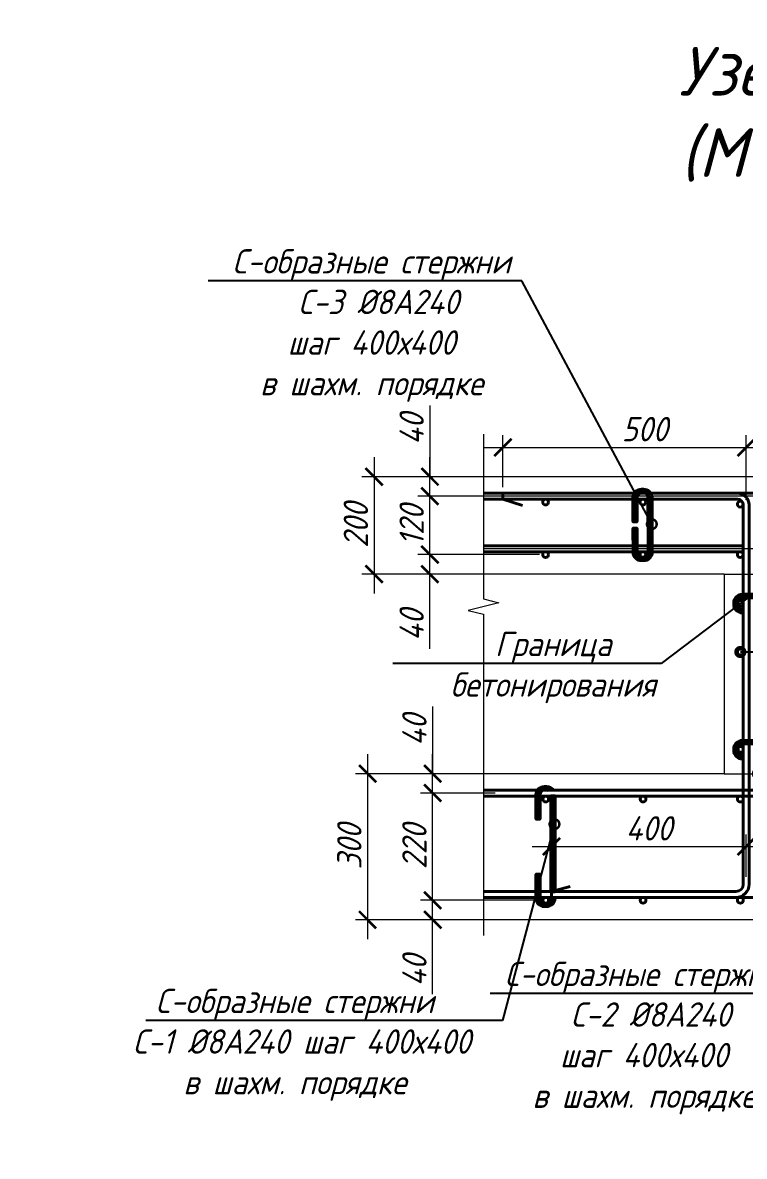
# Model space of a CAD drawing. Header units: millimetres. Extents: x 504091 to 2165846, y 135022 to 442887.
# Drawn here: x 1035798 to 1037281, y 180589 to 182917 of the extents above; entities that cross this region are included whole.
import ezdxf
from ezdxf import colors
from ezdxf.entities.mleader import LeaderData, LeaderLine
from ezdxf.math import Vec2, Vec3

# ---------------------------------------------------------------- set-up
doc = ezdxf.new("R2010")
doc.units = ezdxf.units.MM
doc.layers.get('Defpoints').update_dxf_attribs({"color": 255})
doc.layers.add('!Defpoints', color=255, linetype='Continuous', lineweight=5, plot=False)
for name, color, linetype, lineweight in [('+АР_Вспомогательная', 7, 'Continuous', 9), ('Арматура 12', 26, 'Continuous', 50), ('КР_Арматура 12', 174, 'Continuous', 40), ('Монолит тонкий', 204, 'Continuous', 9), ('Размер', 7, 'Continuous', 13), ('Размеры КР', 164, 'Continuous', 9)]:
    doc.layers.add(name, color=color, linetype=linetype, lineweight=lineweight)
doc.styles.add('GOST 2.304_new', font='isocpeur.ttf', dxfattribs={"width": 0.9, "oblique": 15})
doc.linetypes.add('зигзаг', pattern='A,0.00254,-5.08,[131,ltypeshp.shx,S=5.08,R=0,X=-5.08,Y=0],-10.16,[131,ltypeshp.shx,S=5.08,R=180,X=5.08,Y=0],-5.08', length=20.32254)
doc.dimstyles.new('SPDS 1_20', dxfattribs={"dimscale": 20, "dimtxt": 2.5, "dimasz": 1.77, "dimexe": 1.25, "dimexo": 0.625, "dimtad": 1, "dimdec": 0, "dimrnd": 0.001, "dimtxsty": 'GOST 2.304_new', "dimblk": 'ARCHTICK', "dimcen": 2.5, "dimdle": 2, "dimclrt": 256, "dimadec": 0, "dimazin": 2, "dimtfac": 0.75, "dimtdec": 0, "dimtmove": 1, "dimatfit": 3, "dimfxl": 0, "dimtolj": 1, "dimlwd": 9, "dimlwe": 9, "dimarcsym": 0})

# ---------------------------------------------------------------- blocks, each defined once
blk = doc.blocks.new('_DotSmall')
at = {"color": 0, "linetype": 'ByBlock', "lineweight": 35, "const_width": 0.5}
blk.add_lwpolyline([(-0.0625, 0, 1), (0.0625, 0, 1)], format="xyb", close=True, dxfattribs=at)
blk = doc.blocks.new('_ArchTick')
at = {"color": 0, "linetype": 'ByBlock', "const_width": 0.15}
blk.add_lwpolyline([(-0.5, -0.5), (0.5, 0.5)], dxfattribs=at)
blk = doc.blocks.new('*D1968')
at = {"layer": 'Defpoints', "color": 0, "lineweight": 20, "transparency": 16777216}
for p in [(1037284.7, 182045.1), (1036784.7, 181950.9), (1037284.7, 181925.2)]:
    blk.add_point(p, dxfattribs=at)
at = {"layer": 'Размеры КР', "color": 0, "lineweight": 9, "transparency": 16777216}
for p, q in [((1036784.7, 181963.4), (1036784.7, 182070.1)), ((1037284.7, 181937.7), (1037284.7, 182070.1)), ((1036744.7, 182045.1), (1037324.7, 182045.1))]:
    blk.add_line(p, q, dxfattribs=at)
at = {"layer": 'Размеры КР', "color": 0, "lineweight": 9, "transparency": 16777216, "xscale": 35.4, "yscale": 35.4, "zscale": 35.4, "rotation": 180}
blk.add_blockref('_ArchTick', (1036784.7, 182045.1), dxfattribs=at)
at = {"layer": 'Размеры КР', "color": 0, "lineweight": 9, "transparency": 16777216, "xscale": 35.4, "yscale": 35.4, "zscale": 35.4}
blk.add_blockref('_ArchTick', (1037284.7, 182045.1), dxfattribs=at)
at = {"layer": 'Размеры КР', "lineweight": 20, "transparency": 16777216, "insert": (1037076.1, 182082.6), "char_height": 50, "attachment_point": 5, "style": 'GOST 2.304_new'}
blk.add_mtext('\\A1;500', dxfattribs=at)
blk = doc.blocks.new('*D1997')
at = {"layer": 'Defpoints', "color": 0, "lineweight": 20, "transparency": 16777216}
for p in [(1037284.7, 181225.2), (1037284.7, 181150.6), (1036884.7, 181132.9)]:
    blk.add_point(p, dxfattribs=at)
at = {"layer": 'Размеры КР', "color": 0, "lineweight": 9, "transparency": 16777216}
for p, q in [((1036884.7, 181145.4), (1036884.7, 181250.2)), ((1037284.7, 181163.1), (1037284.7, 181250.2)), ((1036844.7, 181225.2), (1037324.7, 181225.2))]:
    blk.add_line(p, q, dxfattribs=at)
at = {"layer": 'Размеры КР', "color": 0, "lineweight": 9, "transparency": 16777216, "xscale": 35.4, "yscale": 35.4, "zscale": 35.4, "rotation": 180}
blk.add_blockref('_ArchTick', (1036884.7, 181225.2), dxfattribs=at)
at = {"layer": 'Размеры КР', "color": 0, "lineweight": 9, "transparency": 16777216, "xscale": 35.4, "yscale": 35.4, "zscale": 35.4}
blk.add_blockref('_ArchTick', (1037284.7, 181225.2), dxfattribs=at)
at = {"layer": 'Размеры КР', "lineweight": 20, "transparency": 16777216, "insert": (1037084.7, 181262.7), "char_height": 50, "attachment_point": 5, "style": 'GOST 2.304_new'}
blk.add_mtext('\\A1;400', dxfattribs=at)
blk = doc.blocks.new('*D2054')
at = {"layer": 'Defpoints', "color": 0, "lineweight": 20, "transparency": 16777216}
for p in [(1036640.4, 181114.9), (1036872.7, 181114.9), (1036758, 181074.9)]:
    blk.add_point(p, dxfattribs=at)
at = {"layer": 'Размеры КР', "color": 0, "lineweight": 9, "transparency": 16777216}
for p, q in [((1036640.4, 181034.9), (1036640.4, 181154.9)), ((1036860.2, 181114.9), (1036615.4, 181114.9)), ((1036745.5, 181074.9), (1036615.4, 181074.9)), ((1036640.4, 180921.9), (1036640.4, 181074.9))]:
    blk.add_line(p, q, dxfattribs=at)
at = {"layer": 'Размеры КР', "color": 0, "lineweight": 9, "transparency": 16777216, "xscale": 35.4, "yscale": 35.4, "zscale": 35.4}
for p, rotation in [((1036640.4, 181114.9), 90), ((1036640.4, 181074.9), 270)]:
    blk.add_blockref('_ArchTick', p, dxfattribs=dict(at, rotation=rotation))
at = {"layer": 'Размеры КР', "lineweight": 20, "transparency": 16777216, "insert": (1036602.9, 180970.4), "char_height": 50, "attachment_point": 5, "rotation": 90, "style": 'GOST 2.304_new'}
blk.add_mtext('\\A1;40', dxfattribs=at)
blk = doc.blocks.new('*D2055')
at = {"layer": 'Defpoints', "color": 0, "lineweight": 20, "transparency": 16777216}
for p in [(1036640.4, 181335.1), (1036781.3, 181335.1), (1036872.7, 181114.9)]:
    blk.add_point(p, dxfattribs=at)
at = {"layer": 'Размеры КР', "color": 0, "lineweight": 9, "transparency": 16777216}
for p, q in [((1036640.4, 181074.9), (1036640.4, 181375.1)), ((1036768.8, 181335.1), (1036615.4, 181335.1)), ((1036860.2, 181114.9), (1036615.4, 181114.9))]:
    blk.add_line(p, q, dxfattribs=at)
at = {"layer": 'Размеры КР', "color": 0, "lineweight": 9, "transparency": 16777216, "xscale": 35.4, "yscale": 35.4, "zscale": 35.4}
for p, rotation in [((1036640.4, 181335.1), 90), ((1036640.4, 181114.9), 270)]:
    blk.add_blockref('_ArchTick', p, dxfattribs=dict(at, rotation=rotation))
at = {"layer": 'Размеры КР', "lineweight": 20, "transparency": 16777216, "insert": (1036602.9, 181225), "char_height": 50, "attachment_point": 5, "rotation": 90, "style": 'GOST 2.304_new'}
blk.add_mtext('\\A1;220', dxfattribs=at)
blk = doc.blocks.new('*D2056')
at = {"layer": 'Defpoints', "color": 0, "lineweight": 20, "transparency": 16777216}
for p in [(1036640.4, 181374.9), (1036795.1, 181374.9), (1036781.3, 181335.1)]:
    blk.add_point(p, dxfattribs=at)
at = {"layer": 'Размеры КР', "color": 0, "lineweight": 9, "transparency": 16777216}
for p, q in [((1036640.4, 181512.9), (1036640.4, 181374.9)), ((1036640.4, 181295.1), (1036640.4, 181414.9)), ((1036782.6, 181374.9), (1036615.4, 181374.9)), ((1036768.8, 181335.1), (1036615.4, 181335.1))]:
    blk.add_line(p, q, dxfattribs=at)
at = {"layer": 'Размеры КР', "color": 0, "lineweight": 9, "transparency": 16777216, "xscale": 35.4, "yscale": 35.4, "zscale": 35.4}
for p, rotation in [((1036640.4, 181374.9), 90), ((1036640.4, 181335.1), 270)]:
    blk.add_blockref('_ArchTick', p, dxfattribs=dict(at, rotation=rotation))
at = {"layer": 'Размеры КР', "lineweight": 20, "transparency": 16777216, "insert": (1036602.9, 181464.4), "char_height": 50, "attachment_point": 5, "rotation": 90, "style": 'GOST 2.304_new'}
blk.add_mtext('\\A1;40', dxfattribs=at)
blk = doc.blocks.new('*D2057')
at = {"layer": 'Defpoints', "color": 0, "lineweight": 20, "transparency": 16777216}
for p in [(1036795.1, 181374.9), (1036506.7, 181074.9), (1036795.1, 181074.9)]:
    blk.add_point(p, dxfattribs=at)
at = {"layer": 'Размеры КР', "color": 0, "lineweight": 9, "transparency": 16777216}
for p, q in [((1036506.7, 181414.9), (1036506.7, 181034.9)), ((1036782.6, 181374.9), (1036481.7, 181374.9)), ((1036782.6, 181074.9), (1036481.7, 181074.9))]:
    blk.add_line(p, q, dxfattribs=at)
at = {"layer": 'Размеры КР', "color": 0, "lineweight": 9, "transparency": 16777216, "xscale": 35.4, "yscale": 35.4, "zscale": 35.4}
for p, rotation in [((1036506.7, 181374.9), 90), ((1036506.7, 181074.9), 270)]:
    blk.add_blockref('_ArchTick', p, dxfattribs=dict(at, rotation=rotation))
at = {"layer": 'Размеры КР', "lineweight": 20, "transparency": 16777216, "insert": (1036469.2, 181224.9), "char_height": 50, "attachment_point": 5, "rotation": 90, "style": 'GOST 2.304_new'}
blk.add_mtext('\\A1;300', dxfattribs=at)
blk = doc.blocks.new('*D2058')
at = {"layer": 'Defpoints', "color": 0, "lineweight": 20, "transparency": 16777216}
for p in [(1036634.7, 181824.9), (1036872.6, 181824.9), (1036883.9, 181784.9)]:
    blk.add_point(p, dxfattribs=at)
at = {"layer": 'Размеры КР', "color": 0, "lineweight": 9, "transparency": 16777216}
for p, q in [((1036634.7, 181744.9), (1036634.7, 181864.9)), ((1036860.1, 181824.9), (1036609.7, 181824.9)), ((1036871.4, 181784.9), (1036609.7, 181784.9)), ((1036634.7, 181631.4), (1036634.7, 181784.9))]:
    blk.add_line(p, q, dxfattribs=at)
at = {"layer": 'Размеры КР', "color": 0, "lineweight": 9, "transparency": 16777216, "xscale": 35.4, "yscale": 35.4, "zscale": 35.4}
for p, rotation in [((1036634.7, 181824.9), 90), ((1036634.7, 181784.9), 270)]:
    blk.add_blockref('_ArchTick', p, dxfattribs=dict(at, rotation=rotation))
at = {"layer": 'Размеры КР', "lineweight": 20, "transparency": 16777216, "insert": (1036597.2, 181679.9), "char_height": 50, "attachment_point": 5, "rotation": 90, "style": 'GOST 2.304_new'}
blk.add_mtext('\\A1;40', dxfattribs=at)
blk = doc.blocks.new('*D2059')
at = {"layer": 'Defpoints', "color": 0, "lineweight": 20, "transparency": 16777216}
for p in [(1036634.7, 181944.9), (1036819.9, 181944.9), (1036872.6, 181824.9)]:
    blk.add_point(p, dxfattribs=at)
at = {"layer": 'Размеры КР', "color": 0, "lineweight": 9, "transparency": 16777216}
for p, q in [((1036634.7, 181784.9), (1036634.7, 181984.9)), ((1036807.4, 181944.9), (1036609.7, 181944.9)), ((1036860.1, 181824.9), (1036609.7, 181824.9))]:
    blk.add_line(p, q, dxfattribs=at)
at = {"layer": 'Размеры КР', "color": 0, "lineweight": 9, "transparency": 16777216, "xscale": 35.4, "yscale": 35.4, "zscale": 35.4}
for p, rotation in [((1036634.7, 181944.9), 90), ((1036634.7, 181824.9), 270)]:
    blk.add_blockref('_ArchTick', p, dxfattribs=dict(at, rotation=rotation))
at = {"layer": 'Размеры КР', "lineweight": 20, "transparency": 16777216, "insert": (1036597.2, 181884.9), "char_height": 50, "attachment_point": 5, "rotation": 90, "style": 'GOST 2.304_new'}
blk.add_mtext('\\A1;120', dxfattribs=at)
blk = doc.blocks.new('*D2060')
at = {"layer": 'Defpoints', "color": 0, "lineweight": 20, "transparency": 16777216}
for p in [(1036634.7, 181984.9), (1036819.9, 181984.9), (1036819.9, 181944.9)]:
    blk.add_point(p, dxfattribs=at)
at = {"layer": 'Размеры КР', "color": 0, "lineweight": 9, "transparency": 16777216}
for p, q in [((1036634.7, 182131), (1036634.7, 181984.9)), ((1036634.7, 181904.9), (1036634.7, 182024.9)), ((1036807.4, 181984.9), (1036609.7, 181984.9)), ((1036807.4, 181944.9), (1036609.7, 181944.9))]:
    blk.add_line(p, q, dxfattribs=at)
at = {"layer": 'Размеры КР', "color": 0, "lineweight": 9, "transparency": 16777216, "xscale": 35.4, "yscale": 35.4, "zscale": 35.4}
for p, rotation in [((1036634.7, 181984.9), 90), ((1036634.7, 181944.9), 270)]:
    blk.add_blockref('_ArchTick', p, dxfattribs=dict(at, rotation=rotation))
at = {"layer": 'Размеры КР', "lineweight": 20, "transparency": 16777216, "insert": (1036597.2, 182082.5), "char_height": 50, "attachment_point": 5, "rotation": 90, "style": 'GOST 2.304_new'}
blk.add_mtext('\\A1;40', dxfattribs=at)
blk = doc.blocks.new('*D2061')
at = {"layer": 'Defpoints', "color": 0, "lineweight": 20, "transparency": 16777216}
for p in [(1036881.4, 181984.9), (1036520.1, 181784.9), (1036881.4, 181784.9)]:
    blk.add_point(p, dxfattribs=at)
at = {"layer": 'Размеры КР', "color": 0, "lineweight": 9, "transparency": 16777216}
for p, q in [((1036520.1, 182024.9), (1036520.1, 181744.9)), ((1036868.9, 181984.9), (1036495.1, 181984.9)), ((1036868.9, 181784.9), (1036495.1, 181784.9))]:
    blk.add_line(p, q, dxfattribs=at)
at = {"layer": 'Размеры КР', "color": 0, "lineweight": 9, "transparency": 16777216, "xscale": 35.4, "yscale": 35.4, "zscale": 35.4}
for p, rotation in [((1036520.1, 181984.9), 90), ((1036520.1, 181784.9), 270)]:
    blk.add_blockref('_ArchTick', p, dxfattribs=dict(at, rotation=rotation))
at = {"layer": 'Размеры КР', "lineweight": 20, "transparency": 16777216, "insert": (1036482.6, 181884.9), "char_height": 50, "attachment_point": 5, "rotation": 90, "style": 'GOST 2.304_new'}
blk.add_mtext('\\A1;200', dxfattribs=at)

msp = doc.modelspace()

# ---------------------------------------------------------------- linework, layer by layer
at = {"layer": '!Defpoints', "lineweight": 20}
for p, q in [((1037441.89, 181944.8928), (1036744.8084, 181944.8928)), ((1037445.2712, 181836.8928), (1036744.8084, 181836.8928))]:
    msp.add_line(p, q, dxfattribs=at)
at = {"layer": '+АР_Вспомогательная', "color": 7, "linetype": 'Continuous', "ltscale": 50}
msp.add_lwpolyline([(1036744.8084, 182072.0843), (1036744.8084, 181733.7585), (1036776.0584, 181725.946), (1036713.5584, 181710.321), (1036744.8084, 181702.5085), (1036744.8084, 181042.4341)], dxfattribs=at)
at = {"layer": 'Арматура 12', "lineweight": 53, "ltscale": 20}
for points in [[(1037084.2099, 181942.1394, 0.410693838), (1037073.6849, 181952.4204), (1037069.8396, 181952.4157, 0.414213562), (1037059.3524, 181941.9029), (1037059.4123, 181892.9873), (1037053.4123, 181892.98), (1037053.3524, 181941.8956, -0.414213562), (1037069.8322, 181958.4157), (1037073.6775, 181958.4204, -0.420495668), (1037090.2106, 181941.583, -0.420495668)], [(1037090.3454, 181831.4651), (1037090.3475, 181829.709, -0.414213562), (1037073.8677, 181813.1888), (1037070.0224, 181813.1841, -0.414213562), (1037053.5023, 181829.6639), (1037053.4424, 181878.5938), (1037059.4424, 181878.6011), (1037059.5023, 181829.6712, 0.414213562), (1037070.0151, 181819.1841), (1037073.8604, 181819.1888, 0.414213562), (1037084.3475, 181829.7016), (1037084.3454, 181831.4578)], [(1037278.6985, 181705.8281), (1037277.1985, 181705.8281, -0.414213562), (1037260.6985, 181722.3281), (1037260.6985, 181726.1734, -0.414213562), (1037277.1985, 181742.6734), (1037326.1283, 181742.6734), (1037326.1283, 181736.6734), (1037277.1985, 181736.6734, 0.414213562), (1037266.6985, 181726.1734), (1037266.6985, 181722.3281, 0.414213562), (1037277.1985, 181711.8281), (1037278.6985, 181711.8281)], [(1037278.6985, 181405.8281), (1037277.1985, 181405.8281, -0.414213562), (1037260.6985, 181422.3281), (1037260.6985, 181426.1734, -0.414213562), (1037277.1985, 181442.6734), (1037326.1283, 181442.6734), (1037326.1283, 181436.6734), (1037277.1985, 181436.6734, 0.414213562), (1037266.6985, 181426.1734), (1037266.6985, 181422.3281, 0.414213562), (1037277.1985, 181411.8281), (1037278.6985, 181411.8281)], [(1036878.5235, 181340.8876, 0.106610568), (1036874.2113, 181341.7914), (1036870.366, 181341.7914, 0.414213562), (1036859.866, 181331.2914), (1036859.866, 181282.3758), (1036853.866, 181282.3758), (1036853.866, 181331.2914, -0.414213562), (1036870.366, 181347.7914), (1036874.2113, 181347.7914, -0.242110317), (1036887.6449, 181340.8876, -0.242110317)], [(1036890.7113, 181120.8876), (1036890.7113, 181119.1314, -0.414213562), (1036874.2113, 181102.6314), (1036870.366, 181102.6314, -0.414213562), (1036853.866, 181119.1314), (1036853.866, 181168.0613), (1036859.866, 181168.0613), (1036859.866, 181119.1314, 0.414213562), (1036870.366, 181108.6314), (1036874.2113, 181108.6314, 0.414213562), (1036884.7113, 181119.1314), (1036884.7113, 181120.8876)]]:
    msp.add_lwpolyline(points, format="xyb", dxfattribs=at)
for points in [[(1037084.3475, 181829.7016), (1037084.2099, 181942.1394)], [(1037090.2098, 181942.2778), (1037090.3475, 181829.709)]]:
    msp.add_lwpolyline(points, dxfattribs=at)
msp.add_lwpolyline([(1036884.7113, 181132.8876), (1036884.7113, 181328.8876), (1036890.7113, 181328.8876), (1036890.7113, 181132.8876)], close=True, dxfattribs=at)
at = {"layer": 'КР_Арматура 12', "ltscale": 12}
for p, q in [((1037441.7021, 181950.8928), (1036744.8084, 181950.8928)), ((1036784.6985, 181938.8928), (1036744.8084, 181938.8928)), ((1036784.6985, 181938.8928), (1036825.0314, 181925.5116)), ((1037278.7244, 181842.8928), (1036744.8084, 181842.8928)), ((1038025.0388, 181340.8826), (1036744.8084, 181340.8826)), ((1038025.0388, 181328.8826), (1036744.8084, 181328.8826)), ((1036884.6985, 181132.8826), (1036923.2763, 181143.1463)), ((1038025.0388, 181120.8826), (1036744.8084, 181120.8826))]:
    msp.add_line(p, q, dxfattribs=at)
for points in [[(1036784.6985, 181938.8928), (1036784.6985, 181950.8928)], [(1036784.6985, 181938.8928), (1036784.6985, 181950.8928)], [(1037278.7239, 181830.8928), (1036744.8084, 181830.8928)], [(1036744.8084, 181132.8826), (1037263.6985, 181132.8826)], [(1036884.6985, 181120.8826), (1036884.6985, 181132.8826)], [(1036744.8084, 181120.8826), (1038025.0388, 181120.8826)]]:
    msp.add_lwpolyline(points, dxfattribs=at)
for points in [[(1037290.6985, 181147.882), (1037290.7275, 181926.8739, 0.414213562), (1037266.7284, 181950.8748), (1036784.6989, 181950.8928)], [(1037278.6985, 181147.8825), (1037278.7275, 181926.8744, 0.414213562), (1037266.728, 181938.8748), (1036784.6985, 181938.8928)], [(1036884.6985, 181132.8826), (1037263.6985, 181132.8826, 0.414213562), (1037278.6985, 181147.8826), (1037278.7275, 181926.8753)], [(1037263.6989, 181120.8826, 0.414208834), (1037290.6985, 181147.8826), (1037290.7275, 181926.8754)]]:
    msp.add_lwpolyline(points, format="xyb", dxfattribs=at)
for centre in [(1036872.5788, 181932.882), (1037072.5788, 181932.882), (1037272.5786, 181928.4686), (1036872.5786, 181824.8928), (1037072.5786, 181824.8928), (1037272.5786, 181824.8928), (1037272.6985, 181724.8928), (1037272.6985, 181624.8928), (1037272.6985, 181424.8928), (1036872.705, 181322.8876), (1037072.705, 181322.8876), (1037272.705, 181322.8876), (1036872.705, 181114.8876), (1037072.705, 181114.8876), (1037272.705, 181114.8876)]:
    msp.add_circle(centre, 6, dxfattribs=at)
at = {"layer": 'Монолит тонкий', "lineweight": 15, "ltscale": 100}
for p, q in [((1037440.6377, 181984.8928), (1036744.8084, 181984.8928)), ((1037239.6985, 181784.8928), (1036744.8084, 181784.8928)), ((1037239.6985, 181784.8928), (1037239.6985, 181374.8928)), ((1037239.6985, 181374.8928), (1036744.8084, 181374.8928)), ((1038025.0388, 181074.8928), (1036744.8084, 181074.8928))]:
    msp.add_line(p, q, dxfattribs=at)
at = {"layer": 'Размеры КР', "lineweight": 20}
for p, q in [((1037278.7284, 181950.8928), (1036784.6985, 181950.8928)), ((1036744.8084, 181120.8826), (1038025.0388, 181120.8826))]:
    msp.add_line(p, q, dxfattribs=at)
at = {"layer": 'Размеры КР', "linetype": 'зигзаг', "lineweight": 20}
for p, q in [((1037239.6985, 181784.8928), (1037439.6985, 181784.8928)), ((1037239.6985, 181374.8928), (1037439.6985, 181374.8928))]:
    msp.add_line(p, q, dxfattribs=at)

# ---------------------------------------------------------------- texts
at = {"layer": 'Размер', "ltscale": 20, "insert": (1037344.7504, 182867.4561), "char_height": 100, "width": 1023.708798, "attachment_point": 2, "style": 'GOST 2.304_new', "bg_fill": 2}
msp.add_mtext('\\A1;{\\W1;Узел 6\\P(М1:20)}', dxfattribs=at)

# ---------------------------------------------------------------- dimensions: what is measured, and where the dimension line sits
at = {"layer": 'Размеры КР', "lineweight": 20}
for base, p1, p2, picture, middle in [((1036634.6894, 181984.8928), (1036819.8933, 181944.8928), (1036819.8933, 181984.8928), '*D2060', (1036646.4656, 182082.5213)), ((1036634.6894, 181824.8928), (1036883.8813, 181784.8928), (1036872.5786, 181824.8928), '*D2058', (1036626.9108, 181679.8852)), ((1036640.3637, 181374.8928), (1036781.2977, 181335.1343), (1036795.1303, 181374.8928), '*D2056', (1036619.4972, 181464.4384)), ((1036640.3637, 181114.8876), (1036758.0097, 181074.8928), (1036872.705, 181114.8876), '*D2054', (1036612.1462, 180970.394))]:
    dim = msp.add_linear_dim(base=base, p1=p1, p2=p2, angle=90, dimstyle='SPDS 1_20', dxfattribs=at)
    dim.commit()
    dim.dimension.update_dxf_attribs({"geometry": picture, "text_midpoint": middle, "dimtype": 160})
dim = msp.add_linear_dim(base=(1037284.6985, 182045.0603), p1=(1036784.6989, 181950.8928), p2=(1037284.6985, 181925.1797), dimstyle='SPDS 1_20', dxfattribs=at)
dim.commit()
dim.dimension.update_dxf_attribs({"geometry": '*D1968', "text_midpoint": (1037076.0806, 182045.0603), "dimtype": 160})
for base, p1, p2, picture, middle in [((1036520.0896, 181784.8928), (1036881.4117, 181984.8928), (1036881.4117, 181784.8928), '*D2061', (1036482.5896, 181884.8928)), ((1036634.6894, 181944.8928), (1036872.5786, 181824.8928), (1036819.8933, 181944.8928), '*D2059', (1036597.1894, 181884.8928)), ((1036506.7183, 181074.8928), (1036795.1303, 181374.8928), (1036795.1303, 181074.8928), '*D2057', (1036469.2183, 181224.8928)), ((1036640.3637, 181335.1343), (1036872.705, 181114.8876), (1036781.2977, 181335.1343), '*D2055', (1036602.8637, 181225.0109))]:
    dim = msp.add_linear_dim(base=base, p1=p1, p2=p2, angle=90, dimstyle='SPDS 1_20', dxfattribs=at)
    dim.commit()
    dim.dimension.update_dxf_attribs({"geometry": picture, "text_midpoint": middle})
dim = msp.add_linear_dim(base=(1037284.6985, 181225.216), p1=(1036884.6985, 181132.8826), p2=(1037284.6985, 181150.6295), dimstyle='SPDS 1_20', dxfattribs=at)
dim.commit()
dim.dimension.update_dxf_attribs({"geometry": '*D1997', "text_midpoint": (1037084.6985, 181262.716)})

# ---------------------------------------------------------------- leaders
at = {"layer": 'Размер', "ltscale": 20}
ml = msp.add_multileader_mtext('Standard', dxfattribs=at)
ml.set_content('\\A1;С-образные стержни\\P С-3 %%C8А240\\Pшаг 400х400\\Pв шахм. порядке ', color=256, style='GOST 2.304_new')
ml.set_leader_properties()
ml.set_arrow_properties(name='DOTSMALL')
ml.build(insert=Vec2(0, 0))
ml.multileader.update_dxf_attribs({"text_left_attachment_type": 6, "text_right_attachment_type": 6, "arrow_head_size": 40})
ctx = ml.context
ctx.base_point, ctx.char_height, ctx.arrow_head_size, ctx.landing_gap_size, ctx.plane_origin = Vec3(1036213.8621, 182387.2284), 50, 40, 0, Vec3(1034069.7404, 212454.6371)
ctx.left_attachment, ctx.right_attachment, ctx.text_align_type = 6, 6, 1
notes = []
notes.append((ctx, [(0, (1, 1, 0), (1036823.7468, 182387.2284), (-1, 0), 8, [(1, [(1037090.7461, 181887.4381)], 0, [])])]))
ctx.mtext.insert, ctx.mtext.rotation, ctx.mtext.width, ctx.mtext.alignment, ctx.mtext.flow_direction = Vec3(1036514.8045, 182452.2284), 6.283185307, 896.133701, 2, 5
ml = msp.add_multileader_mtext('Standard', dxfattribs=at)
ml.set_content('\\A1;Граница бетонирования', color=256, style='GOST 2.304_new')
ml.set_leader_properties()
ml.set_arrow_properties(name='DOTSMALL')
ml.build(insert=Vec2(0, 0))
ml.multileader.update_dxf_attribs({"text_left_attachment_type": 6, "text_right_attachment_type": 6, "arrow_head_size": 40})
ctx = ml.context
ctx.base_point, ctx.char_height, ctx.arrow_head_size, ctx.landing_gap_size, ctx.plane_origin = Vec3(1036674.3431, 181601.4594), 50, 40, 0, Vec3(1016247.5514, 327775.2829)
ctx.left_attachment, ctx.right_attachment, ctx.text_align_type = 6, 6, 1
notes.append((ctx, [(0, (1, 1, 0), (1037109.7406, 181601.4594), (-1, 0), 8, [(0, [(1037308.7157, 181374.8928), (1037351.8828, 181784.8928)], 0, [])])]))
ctx.mtext.insert, ctx.mtext.rotation, ctx.mtext.width, ctx.mtext.alignment, ctx.mtext.flow_direction = Vec3(1036888.0419, 181666.4594), 6.283185307, 537.489827, 2, 5
ml = msp.add_multileader_mtext('Standard', dxfattribs=at)
ml.set_content('\\A1;поз.3\\P%%C12А500С\\P шаг 200', color=256, style='GOST 2.304_new')
ml.set_leader_properties()
ml.set_arrow_properties(name='DOTSMALL')
ml.build(insert=Vec2(0, 0))
ml.multileader.update_dxf_attribs({"text_left_attachment_type": 6, "text_right_attachment_type": 6, "arrow_head_size": 40})
ctx = ml.context
ctx.base_point, ctx.char_height, ctx.arrow_head_size, ctx.landing_gap_size, ctx.plane_origin = Vec3(1037687.2305, 181537.7623), 50, 40, 0, Vec3(1035975.084, 210910.4995)
ctx.left_attachment, ctx.right_attachment, ctx.text_align_type = 6, 6, 1
notes.append((ctx, [(1, (1, 1, 0), (1037679.2305, 181537.7623), (1, 0), 8, [(1, [(1037272.6985, 181624.8928), (1037406.6985, 181624.8928)], 0, [])])]))
ctx.mtext.insert, ctx.mtext.rotation, ctx.mtext.width, ctx.mtext.alignment, ctx.mtext.flow_direction = Vec3(1037840.0254, 181597.7623), 6.283185307, 821.237763, 2, 5
ml = msp.add_multileader_mtext('Standard', dxfattribs=at)
ml.set_content('\\A1;С-образные стержни\\P С-2 %%C8А240\\Pшаг 400х400\\Pв шахм. порядке ', color=256, style='GOST 2.304_new')
ml.set_leader_properties()
ml.set_arrow_properties(name='DOTSMALL')
ml.build(insert=Vec2(0, 0))
ml.multileader.update_dxf_attribs({"text_left_attachment_type": 6, "text_right_attachment_type": 6, "arrow_head_size": 40})
ctx = ml.context
ctx.base_point, ctx.char_height, ctx.arrow_head_size, ctx.landing_gap_size, ctx.plane_origin = Vec3(1036832.7861, 180923.6669), 50, 40, 0, Vec3(1034604.5481, 210820.2446)
ctx.left_attachment, ctx.right_attachment, ctx.text_align_type = 6, 6, 1
notes.append((ctx, [(0, (1, 1, 0), (1037324.0906, 180923.6669), (-1, 0), 8, [(1, [(1037330.4326, 181411.8281)], 0, [])])]))
ctx.mtext.insert, ctx.mtext.rotation, ctx.mtext.width, ctx.mtext.alignment, ctx.mtext.flow_direction = Vec3(1037074.4384, 180988.6669), 6.283185307, 552.194705, 2, 5
ml = msp.add_multileader_mtext('Standard', dxfattribs=at)
ml.set_content('\\A1;С-образные стержни\\P С-1 %%C8А240 шаг 400х400\\Pв шахм. порядке ', color=256, style='GOST 2.304_new')
ml.set_leader_properties()
ml.set_arrow_properties(name='DOTSMALL')
ml.build(insert=Vec2(0, 0))
ml.multileader.update_dxf_attribs({"text_left_attachment_type": 6, "text_right_attachment_type": 6, "arrow_head_size": 40})
ctx = ml.context
ctx.base_point, ctx.char_height, ctx.arrow_head_size, ctx.landing_gap_size, ctx.plane_origin = Vec3(1035938.5221, 180868.1638), 50, 40, 0, Vec3(1033941.3576, 211121.3892)
ctx.left_attachment, ctx.right_attachment, ctx.text_align_type = 6, 6, 1
notes.append((ctx, [(0, (1, 1, 0), (1036783.6633, 180868.1638), (-1, 0), 8, [(1, [(1036890.7113, 181271.1873)], 0, [])])]))
ctx.mtext.insert, ctx.mtext.rotation, ctx.mtext.width, ctx.mtext.alignment, ctx.mtext.flow_direction = Vec3(1036357.0927, 180933.1638), 6.283185307, 1118.534933, 2, 5
for ctx, leaders in notes:
    for number, flags, end, landing, length, lines in leaders:
        leader = LeaderData()
        leader.index, (leader.has_last_leader_line, leader.has_dogleg_vector, leader.attachment_direction) = number, flags
        leader.last_leader_point, leader.dogleg_vector, leader.dogleg_length = Vec3(end), Vec3(landing), length
        for number, points, colour, breaks in lines:
            line = LeaderLine()
            line.index, line.vertices, line.color, line.breaks = number, Vec3.list(points), colors.encode_raw_color(colour), breaks
            leader.lines.append(line)
        ctx.leaders.append(leader)

doc.saveas('drawing.dxf')
